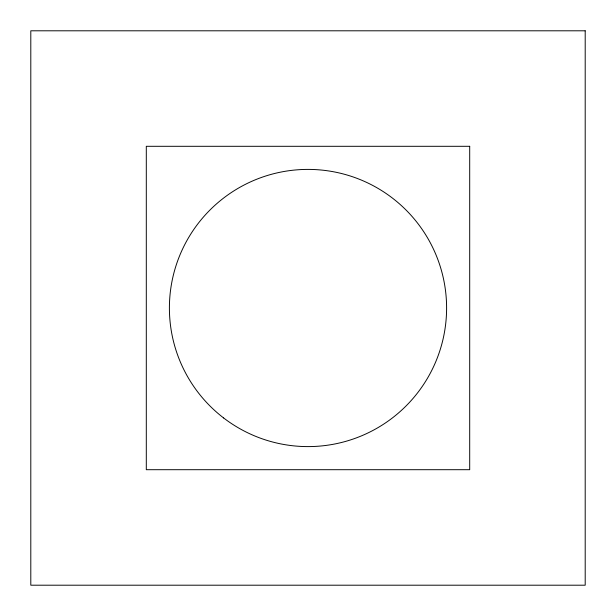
<?xml version="1.0" encoding="UTF-8"?>
<svg xmlns="http://www.w3.org/2000/svg" width="616" height="616" viewBox="0 0 616 616"><rect width="100%" height="100%" fill="white"/><g stroke="black" fill="none" stroke-linecap="round" stroke-linejoin="round"><path stroke-width="0.92" d="M585.2 30.8L30.8 30.8L30.8 585.2L585.2 585.2L585.2 30.8M469.7 146.3L146.3 146.3L146.3 469.7L469.7 469.7L469.7 146.3M223.623 417.956A138.6 138.6 0 0 0 445.414 326.087A138.6 138.6 0 0 0 254.962 179.949A138.6 138.6 0 0 0 223.623 417.956"/></g></svg>
